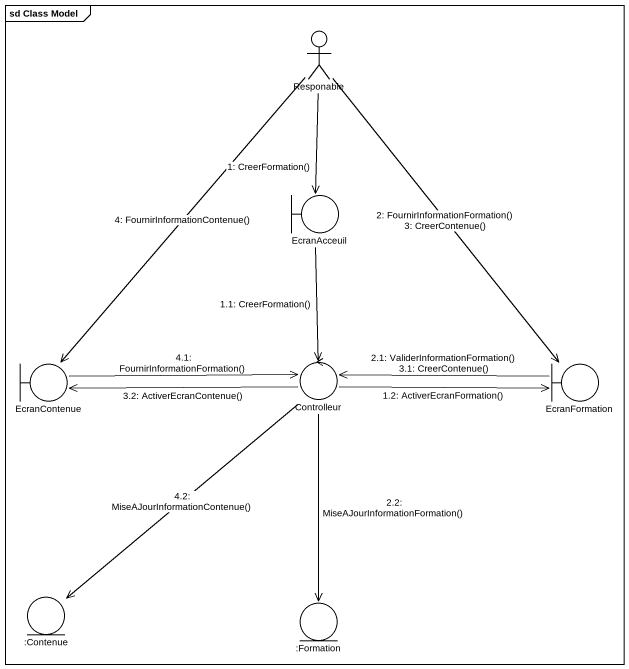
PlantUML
@startuml
mainframe sd Class Model
actor Responable
boundary EcranAcceuil
boundary EcranContenue
control Controlleur
boundary EcranFormation
entity ":Contenue" as Contenue
entity ":Formation" as Formation
Responable --> EcranAcceuil : 1: CreerFormation()
EcranAcceuil --> Controlleur : 1.1: CreerFormation()
Controlleur -right-> EcranFormation : 1.2: ActiverEcranFormation()
Responable --> EcranFormation : 2: FournirInformationFormation()\n3: CreerContenue()
EcranFormation -left-> Controlleur : 2.1: ValiderInformationFormation()\n3.1: CreerContenue()
Controlleur --> Formation : 2.2: MiseAJourInformationFormation()
Controlleur -left-> EcranContenue : 3.2: ActiverEcranContenue()
Responable --> EcranContenue : 4: FournirInformationContenue()
EcranContenue -right-> Controlleur : 4.1: FournirInformationFormation()
Controlleur --> Contenue : 4.2: MiseAJourInformationContenue()
@enduml
